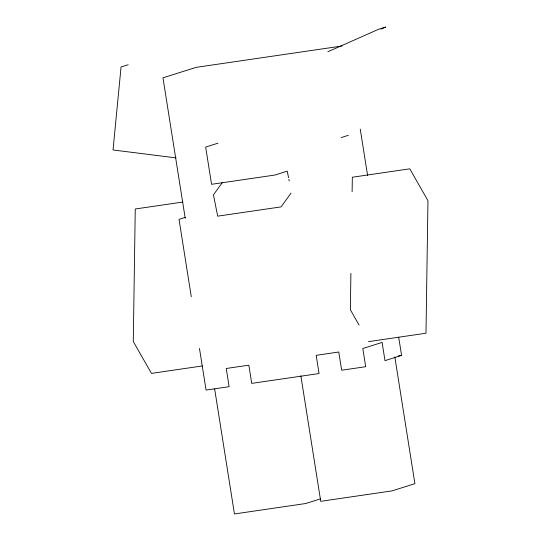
<?xml version="1.0" encoding="UTF-8"?>
<svg xmlns="http://www.w3.org/2000/svg" width="541" height="541" viewBox="0 0 541 541"><rect width="100%" height="100%" fill="white"/><g stroke="black" fill="none" stroke-linecap="round" stroke-linejoin="round"><path stroke-width="0.81" d="M350.899 273.367L350.358 309.756L359.089 325.067M352.117 191.751L352.333 177.232L409.787 168.826L427.965 200.691L425.99 333.222L368.536 341.628M222.459 182.412L213.445 194.821L217.685 216.163L281.036 206.892L291.017 193.151M327.812 51.787L378.517 29.302L385.672 27.05L381.06 29.092M128.203 64.731L121.056 66.976L113.035 149.965L176.109 157.898M218.003 143.176L205.668 147.057L211.572 184.312L274.923 175.041L287.251 171.159L288.556 177.725M341.182 137.576L348.33 135.324M185.367 217.354L179.024 219.348L191.277 296.725M398.69 337.199L401.578 355.41L384.982 360.631L382.102 342.419L362.801 348.499L365.682 366.71L341.655 370.227L338.774 352.015L316.167 355.322L319.055 373.533L251.721 383.386L248.84 365.175L226.233 368.482L229.12 386.693L206.067 390.068L199.467 348.424M320.698 498.795L305.665 503.529L234.449 513.95L214.635 388.884M341.973 46.019L196.248 67.341L162.969 77.816L185.211 218.246M182.797 202.043L135.257 208.995L133.282 341.527L151.46 373.391L202.253 365.959M398.264 355.897L401.578 355.41M288.88 179.369L289.212 181.012M360.252 129.164L367.623 175.669M394.835 356.952L414.906 483.674L391.955 490.897L320.739 501.324L300.87 375.873"/></g></svg>
